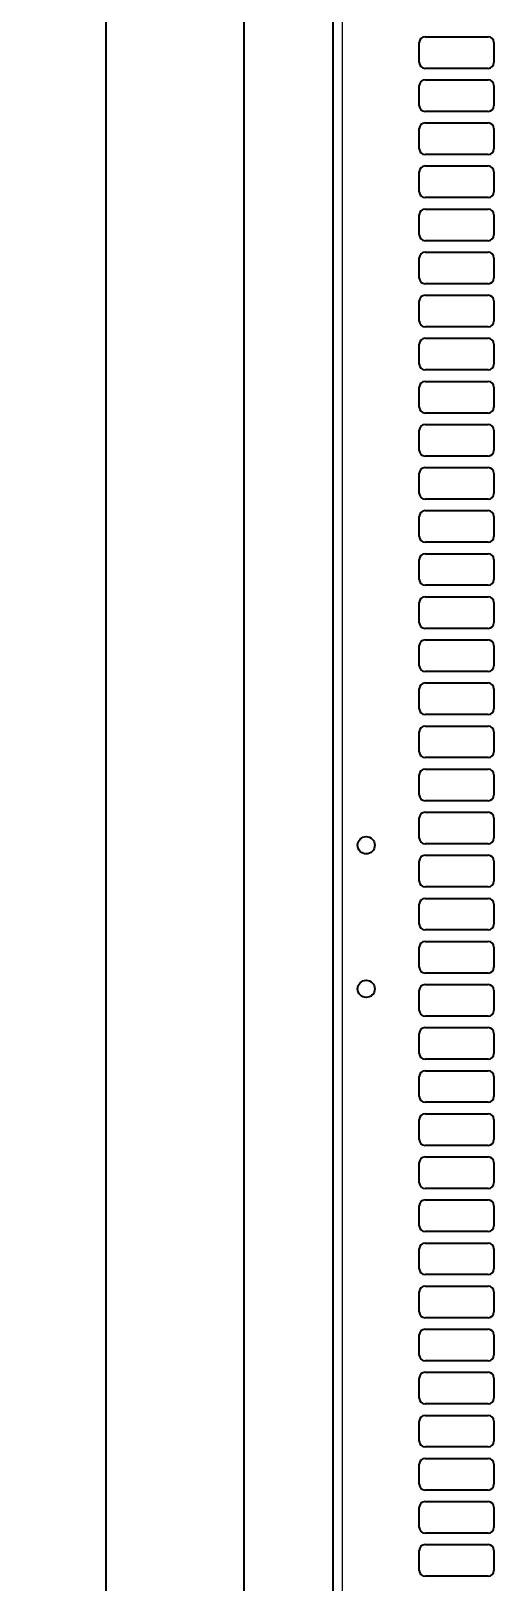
# Model space of a CAD drawing. Header units: millimetres. Extents: x -815 to 1037, y -273 to 1990.
# Drawn here: x -815 to -654, y 924 to 1464 of the extents above; entities that cross this region are included whole.
import ezdxf

# ---------------------------------------------------------------- set-up
doc = ezdxf.new("R2010")
doc.units = ezdxf.units.MM
doc.layers.add('FORMAT', color=7, linetype='Continuous')
doc.styles.add('SLDTEXTSTYLE0', font='TXT', dxfattribs={"width": 0.75})
doc.dimstyles.new('SLDDIMSTYLE0', dxfattribs={"dimtxt": 20, "dimasz": 10, "dimexe": 0, "dimexo": 0.0625, "dimgap": 5, "dimtad": 2, "dimdec": 1, "dimrnd": 1e-09, "dimzin": 12, "dimdsep": 46, "dimtxsty": 'SLDTEXTSTYLE0', "dimsah": 1, "dimcen": 0.09, "dimadec": 0, "dimazin": 3, "dimtfac": 1, "dimtofl": 0, "dimtmove": 0, "dimatfit": 3, "dimfxl": 0, "dimfrac": 2, "dimtolj": 1, "dimtzin": 12, "dimarcsym": 0})

# ---------------------------------------------------------------- blocks, each defined once
blk = doc.blocks.new('_D')
at = {"layer": 'FORMAT'}
for p, q in [((-681.6, 1846.84), (-790.24, 1846.84)), ((-789.24, 1846.84), (-789.24, -36.18)), ((-681.6, -36.18), (-790.24, -36.18))]:
    blk.add_line(p, q, dxfattribs=at)
for points in [[(-789.24, 1846.84), (-790.77, 1836.84), (-787.7, 1836.84)], [(-789.24, -36.18), (-787.7, -26.18), (-790.77, -26.18)]]:
    blk.add_solid(points, dxfattribs=at)
at = {"layer": 'FORMAT', "insert": (-815.02, 875.77), "char_height": 20, "attachment_point": 1, "rotation": 90, "style": 'SLDTEXTSTYLE0'}
blk.add_mtext('1883', dxfattribs=at)
blk = doc.blocks.new('_D_5')
at = {"layer": 'FORMAT'}
for p, q in [((-695.1, 1830.33), (-742.24, 1830.33)), ((-741.24, 1830.33), (-741.24, -19.67)), ((-695.1, -19.67), (-742.24, -19.67))]:
    blk.add_line(p, q, dxfattribs=at)
for points in [[(-741.24, 1830.33), (-742.77, 1820.33), (-739.7, 1820.33)], [(-741.24, -19.67), (-739.7, -9.67), (-742.77, -9.67)]]:
    blk.add_solid(points, dxfattribs=at)
at = {"layer": 'FORMAT', "insert": (-767.02, 875.77), "char_height": 20, "attachment_point": 1, "rotation": 90, "style": 'SLDTEXTSTYLE0'}
blk.add_mtext('1850', dxfattribs=at)

msp = doc.modelspace()

# ---------------------------------------------------------------- linework, layer by layer
at = {"color": 7, "linetype": 'Continuous', "lineweight": 25}
for p, q in [((-710.09, -36.17), (-710.09, 1846.83)), ((-680.09, 1452.83), (-680.09, 1459.83)), ((-678.09, 1461.83), (-656.09, 1461.83)), ((-654.09, 1459.83), (-654.09, 1452.83)), ((-656.09, 1450.83), (-678.09, 1450.83)), ((-680.09, 1437.83), (-680.09, 1444.83)), ((-678.09, 1446.83), (-656.09, 1446.83)), ((-654.09, 1444.83), (-654.09, 1437.83)), ((-656.09, 1435.83), (-678.09, 1435.83)), ((-678.09, 1431.83), (-656.09, 1431.83)), ((-680.09, 1422.83), (-680.09, 1429.83)), ((-654.09, 1429.83), (-654.09, 1422.83)), ((-656.09, 1420.83), (-678.09, 1420.83)), ((-680.09, 1407.83), (-680.09, 1414.83)), ((-678.09, 1416.83), (-656.09, 1416.83)), ((-654.09, 1414.83), (-654.09, 1407.83)), ((-656.09, 1405.83), (-678.09, 1405.83)), ((-680.09, 1392.83), (-680.09, 1399.83)), ((-678.09, 1401.83), (-656.09, 1401.83)), ((-654.09, 1399.83), (-654.09, 1392.83)), ((-656.09, 1390.83), (-678.09, 1390.83)), ((-680.09, 1377.83), (-680.09, 1384.83)), ((-678.09, 1386.83), (-656.09, 1386.83)), ((-654.09, 1384.83), (-654.09, 1377.83)), ((-656.09, 1375.83), (-678.09, 1375.83)), ((-678.09, 1371.83), (-656.09, 1371.83)), ((-680.09, 1362.83), (-680.09, 1369.83)), ((-654.09, 1369.83), (-654.09, 1362.83)), ((-656.09, 1360.83), (-678.09, 1360.83)), ((-678.09, 1356.83), (-656.09, 1356.83)), ((-680.09, 1347.83), (-680.09, 1354.83)), ((-654.09, 1354.83), (-654.09, 1347.83)), ((-656.09, 1345.83), (-678.09, 1345.83)), ((-680.09, 1332.83), (-680.09, 1339.83)), ((-678.09, 1341.83), (-656.09, 1341.83)), ((-654.09, 1339.83), (-654.09, 1332.83)), ((-656.09, 1330.83), (-678.09, 1330.83)), ((-680.09, 1317.83), (-680.09, 1324.83)), ((-678.09, 1326.83), (-656.09, 1326.83)), ((-654.09, 1324.83), (-654.09, 1317.83)), ((-656.09, 1315.83), (-678.09, 1315.83)), ((-680.09, 1302.83), (-680.09, 1309.83)), ((-678.09, 1311.83), (-656.09, 1311.83)), ((-654.09, 1309.83), (-654.09, 1302.83)), ((-656.09, 1300.83), (-678.09, 1300.83)), ((-678.09, 1296.83), (-656.09, 1296.83)), ((-680.09, 1287.83), (-680.09, 1294.83)), ((-654.09, 1294.83), (-654.09, 1287.83)), ((-656.09, 1285.83), (-678.09, 1285.83)), ((-680.09, 1272.83), (-680.09, 1279.83)), ((-678.09, 1281.83), (-656.09, 1281.83)), ((-654.09, 1279.83), (-654.09, 1272.83)), ((-656.09, 1270.83), (-678.09, 1270.83)), ((-680.09, 1257.83), (-680.09, 1264.83)), ((-678.09, 1266.83), (-656.09, 1266.83)), ((-654.09, 1264.83), (-654.09, 1257.83)), ((-656.09, 1255.83), (-678.09, 1255.83)), ((-680.09, 1242.83), (-680.09, 1249.83)), ((-678.09, 1251.83), (-656.09, 1251.83)), ((-654.09, 1249.83), (-654.09, 1242.83)), ((-656.09, 1240.83), (-678.09, 1240.83)), ((-678.09, 1236.83), (-656.09, 1236.83)), ((-680.09, 1227.83), (-680.09, 1234.83)), ((-654.09, 1234.83), (-654.09, 1227.83)), ((-656.09, 1225.83), (-678.09, 1225.83)), ((-678.09, 1221.83), (-656.09, 1221.83)), ((-680.09, 1212.83), (-680.09, 1219.83)), ((-654.09, 1219.83), (-654.09, 1212.83)), ((-656.09, 1210.83), (-678.09, 1210.83)), ((-680.09, 1197.83), (-680.09, 1204.83)), ((-678.09, 1206.83), (-656.09, 1206.83)), ((-654.09, 1204.83), (-654.09, 1197.83)), ((-656.09, 1195.83), (-678.09, 1195.83)), ((-680.09, 1182.83), (-680.09, 1189.83)), ((-678.09, 1191.83), (-656.09, 1191.83)), ((-654.09, 1189.83), (-654.09, 1182.83)), ((-656.09, 1180.83), (-678.09, 1180.83)), ((-680.09, 1167.83), (-680.09, 1174.83)), ((-678.09, 1176.83), (-656.09, 1176.83)), ((-654.09, 1174.83), (-654.09, 1167.83)), ((-656.09, 1165.83), (-678.09, 1165.83)), ((-678.09, 1161.83), (-656.09, 1161.83)), ((-680.09, 1152.83), (-680.09, 1159.83)), ((-654.09, 1159.83), (-654.09, 1152.83)), ((-656.09, 1150.83), (-678.09, 1150.83)), ((-680.09, 1137.83), (-680.09, 1144.83)), ((-678.09, 1146.83), (-656.09, 1146.83)), ((-654.09, 1144.83), (-654.09, 1137.83)), ((-656.09, 1135.83), (-678.09, 1135.83)), ((-680.09, 1122.83), (-680.09, 1129.83)), ((-678.09, 1131.83), (-656.09, 1131.83)), ((-654.09, 1129.83), (-654.09, 1122.83)), ((-656.09, 1120.83), (-678.09, 1120.83)), ((-680.09, 1107.83), (-680.09, 1114.83)), ((-678.09, 1116.83), (-656.09, 1116.83)), ((-654.09, 1114.83), (-654.09, 1107.83)), ((-656.09, 1105.83), (-678.09, 1105.83)), ((-678.09, 1101.83), (-656.09, 1101.83)), ((-680.09, 1092.83), (-680.09, 1099.83)), ((-654.09, 1099.83), (-654.09, 1092.83)), ((-656.09, 1090.83), (-678.09, 1090.83)), ((-678.09, 1086.83), (-656.09, 1086.83)), ((-680.09, 1077.83), (-680.09, 1084.83)), ((-654.09, 1084.83), (-654.09, 1077.83)), ((-656.09, 1075.83), (-678.09, 1075.83)), ((-680.09, 1062.83), (-680.09, 1069.83)), ((-678.09, 1071.83), (-656.09, 1071.83)), ((-654.09, 1069.83), (-654.09, 1062.83)), ((-656.09, 1060.83), (-678.09, 1060.83)), ((-680.09, 1047.83), (-680.09, 1054.83)), ((-678.09, 1056.83), (-656.09, 1056.83)), ((-654.09, 1054.83), (-654.09, 1047.83)), ((-656.09, 1045.83), (-678.09, 1045.83)), ((-680.09, 1032.83), (-680.09, 1039.83)), ((-678.09, 1041.83), (-656.09, 1041.83)), ((-654.09, 1039.83), (-654.09, 1032.83)), ((-656.09, 1030.83), (-678.09, 1030.83)), ((-678.09, 1026.83), (-656.09, 1026.83)), ((-680.09, 1017.83), (-680.09, 1024.83)), ((-654.09, 1024.83), (-654.09, 1017.83)), ((-656.09, 1015.83), (-678.09, 1015.83)), ((-680.09, 1002.83), (-680.09, 1009.83)), ((-678.09, 1011.83), (-656.09, 1011.83)), ((-654.09, 1009.83), (-654.09, 1002.83)), ((-656.09, 1000.83), (-678.09, 1000.83)), ((-680.09, 987.83), (-680.09, 994.83)), ((-678.09, 996.83), (-656.09, 996.83)), ((-654.09, 994.83), (-654.09, 987.83)), ((-656.09, 985.83), (-678.09, 985.83)), ((-680.09, 972.83), (-680.09, 979.83)), ((-678.09, 981.83), (-656.09, 981.83)), ((-654.09, 979.83), (-654.09, 972.83)), ((-656.09, 970.83), (-678.09, 970.83)), ((-678.09, 966.83), (-656.09, 966.83)), ((-680.09, 957.83), (-680.09, 964.83)), ((-654.09, 964.83), (-654.09, 957.83)), ((-656.09, 955.83), (-678.09, 955.83)), ((-678.09, 951.83), (-656.09, 951.83)), ((-680.09, 942.83), (-680.09, 949.83)), ((-654.09, 949.83), (-654.09, 942.83)), ((-656.09, 940.83), (-678.09, 940.83)), ((-680.09, 927.83), (-680.09, 934.83)), ((-678.09, 936.83), (-656.09, 936.83)), ((-654.09, 934.83), (-654.09, 927.83)), ((-656.09, 925.83), (-678.09, 925.83))]:
    msp.add_line(p, q, dxfattribs=at)
at = {"color": 8, "linetype": 'Continuous', "lineweight": 18}
msp.add_line((-706.99, 1846.83), (-706.99, -36.17), dxfattribs=at)
at = {"color": 7, "linetype": 'Continuous', "lineweight": 25}
for centre in [(-698.59, 1180.33), (-698.59, 1130.33)]:
    msp.add_circle(centre, 3, dxfattribs=at)
for centre, start, end in [((-678.09, 1459.83), 90, 180), ((-656.09, 1459.83), 0, 90), ((-678.09, 1452.83), 180, 270), ((-656.09, 1452.83), 270, 0), ((-678.09, 1444.83), 90, 180), ((-656.09, 1444.83), 0, 90), ((-678.09, 1437.83), 180, 270), ((-656.09, 1437.83), 270, 0), ((-678.09, 1429.83), 90, 180), ((-656.09, 1429.83), 0, 90), ((-678.09, 1422.83), 180, 270), ((-656.09, 1422.83), 270, 0), ((-678.09, 1414.83), 90, 180), ((-656.09, 1414.83), 0, 90), ((-678.09, 1407.83), 180, 270), ((-656.09, 1407.83), 270, 0), ((-678.09, 1399.83), 90, 180), ((-656.09, 1399.83), 0, 90), ((-678.09, 1392.83), 180, 270), ((-656.09, 1392.83), 270, 0), ((-678.09, 1384.83), 90, 180), ((-656.09, 1384.83), 0, 90), ((-678.09, 1377.83), 180, 270), ((-656.09, 1377.83), 270, 0), ((-678.09, 1369.83), 90, 180), ((-656.09, 1369.83), 0, 90), ((-678.09, 1362.83), 180, 270), ((-656.09, 1362.83), 270, 0), ((-678.09, 1354.83), 90, 180), ((-656.09, 1354.83), 0, 90), ((-678.09, 1347.83), 180, 270), ((-656.09, 1347.83), 270, 0), ((-678.09, 1339.83), 90, 180), ((-656.09, 1339.83), 0, 90), ((-678.09, 1332.83), 180, 270), ((-656.09, 1332.83), 270, 0), ((-678.09, 1324.83), 90, 180), ((-656.09, 1324.83), 0, 90), ((-678.09, 1317.83), 180, 270), ((-656.09, 1317.83), 270, 0), ((-678.09, 1309.83), 90, 180), ((-656.09, 1309.83), 0, 90), ((-678.09, 1302.83), 180, 270), ((-656.09, 1302.83), 270, 0), ((-678.09, 1294.83), 90, 180), ((-656.09, 1294.83), 0, 90), ((-678.09, 1287.83), 180, 270), ((-656.09, 1287.83), 270, 0), ((-678.09, 1279.83), 90, 180), ((-656.09, 1279.83), 0, 90), ((-678.09, 1272.83), 180, 270), ((-656.09, 1272.83), 270, 0), ((-678.09, 1264.83), 90, 180), ((-656.09, 1264.83), 0, 90), ((-678.09, 1257.83), 180, 270), ((-656.09, 1257.83), 270, 0), ((-678.09, 1249.83), 90, 180), ((-656.09, 1249.83), 0, 90), ((-678.09, 1242.83), 180, 270), ((-656.09, 1242.83), 270, 0), ((-678.09, 1234.83), 90, 180), ((-656.09, 1234.83), 0, 90), ((-678.09, 1227.83), 180, 270), ((-656.09, 1227.83), 270, 0), ((-678.09, 1219.83), 90, 180), ((-656.09, 1219.83), 0, 90), ((-678.09, 1212.83), 180, 270), ((-656.09, 1212.83), 270, 0), ((-678.09, 1204.83), 90, 180), ((-656.09, 1204.83), 0, 90), ((-678.09, 1197.83), 180, 270), ((-656.09, 1197.83), 270, 0), ((-678.09, 1189.83), 90, 180), ((-656.09, 1189.83), 0, 90), ((-678.09, 1182.83), 180, 270), ((-656.09, 1182.83), 270, 0), ((-678.09, 1174.83), 90, 180), ((-656.09, 1174.83), 0, 90), ((-678.09, 1167.83), 180, 270), ((-656.09, 1167.83), 270, 0), ((-678.09, 1159.83), 90, 180), ((-656.09, 1159.83), 0, 90), ((-678.09, 1152.83), 180, 270), ((-656.09, 1152.83), 270, 0), ((-678.09, 1144.83), 90, 180), ((-656.09, 1144.83), 0, 90), ((-678.09, 1137.83), 180, 270), ((-656.09, 1137.83), 270, 0), ((-678.09, 1129.83), 90, 180), ((-656.09, 1129.83), 0, 90), ((-678.09, 1122.83), 180, 270), ((-656.09, 1122.83), 270, 0), ((-678.09, 1114.83), 90, 180), ((-656.09, 1114.83), 0, 90), ((-678.09, 1107.83), 180, 270), ((-656.09, 1107.83), 270, 0), ((-678.09, 1099.83), 90, 180), ((-656.09, 1099.83), 0, 90), ((-678.09, 1092.83), 180, 270), ((-656.09, 1092.83), 270, 0), ((-678.09, 1084.83), 90, 180), ((-656.09, 1084.83), 0, 90), ((-678.09, 1077.83), 180, 270), ((-656.09, 1077.83), 270, 0), ((-678.09, 1069.83), 90, 180), ((-656.09, 1069.83), 0, 90), ((-678.09, 1062.83), 180, 270), ((-656.09, 1062.83), 270, 0), ((-678.09, 1054.83), 90, 180), ((-656.09, 1054.83), 0, 90), ((-678.09, 1047.83), 180, 270), ((-656.09, 1047.83), 270, 0), ((-678.09, 1039.83), 90, 180), ((-656.09, 1039.83), 0, 90), ((-678.09, 1032.83), 180, 270), ((-656.09, 1032.83), 270, 0), ((-678.09, 1024.83), 90, 180), ((-656.09, 1024.83), 0, 90), ((-678.09, 1017.83), 180, 270), ((-656.09, 1017.83), 270, 0), ((-678.09, 1009.83), 90, 180), ((-656.09, 1009.83), 0, 90), ((-678.09, 1002.83), 180, 270), ((-656.09, 1002.83), 270, 0), ((-678.09, 994.83), 90, 180), ((-656.09, 994.83), 0, 90), ((-678.09, 987.83), 180, 270), ((-656.09, 987.83), 270, 0), ((-678.09, 979.83), 90, 180), ((-656.09, 979.83), 0, 90), ((-678.09, 972.83), 180, 270), ((-656.09, 972.83), 270, 0), ((-678.09, 964.83), 90, 180), ((-656.09, 964.83), 0, 90), ((-678.09, 957.83), 180, 270), ((-656.09, 957.83), 270, 0), ((-678.09, 949.83), 90, 180), ((-656.09, 949.83), 0, 90), ((-678.09, 942.83), 180, 270), ((-656.09, 942.83), 270, 0), ((-678.09, 934.83), 90, 180), ((-656.09, 934.83), 0, 90), ((-678.09, 927.83), 180, 270), ((-656.09, 927.83), 270, 0)]:
    msp.add_arc(centre, 2, start, end, dxfattribs=at)

# ---------------------------------------------------------------- dimensions: what is measured, and where the dimension line sits
at = {"layer": 'FORMAT'}
for base, p1, p2, picture, middle in [((-789.24, -36.18), (-681.59, 1846.84), (-681.59, -36.18), '_D', (-789.24, 905.33)), ((-741.24, -19.67), (-695.09, 1830.33), (-695.09, -19.67), '_D_5', (-741.24, 905.33))]:
    dim = msp.add_linear_dim(base=base, p1=p1, p2=p2, angle=90, dimstyle='SLDDIMSTYLE0', dxfattribs=at)
    dim.commit()
    dim.dimension.update_dxf_attribs({"geometry": picture, "text_midpoint": middle, "dimtype": 160})

doc.saveas('drawing.dxf')
